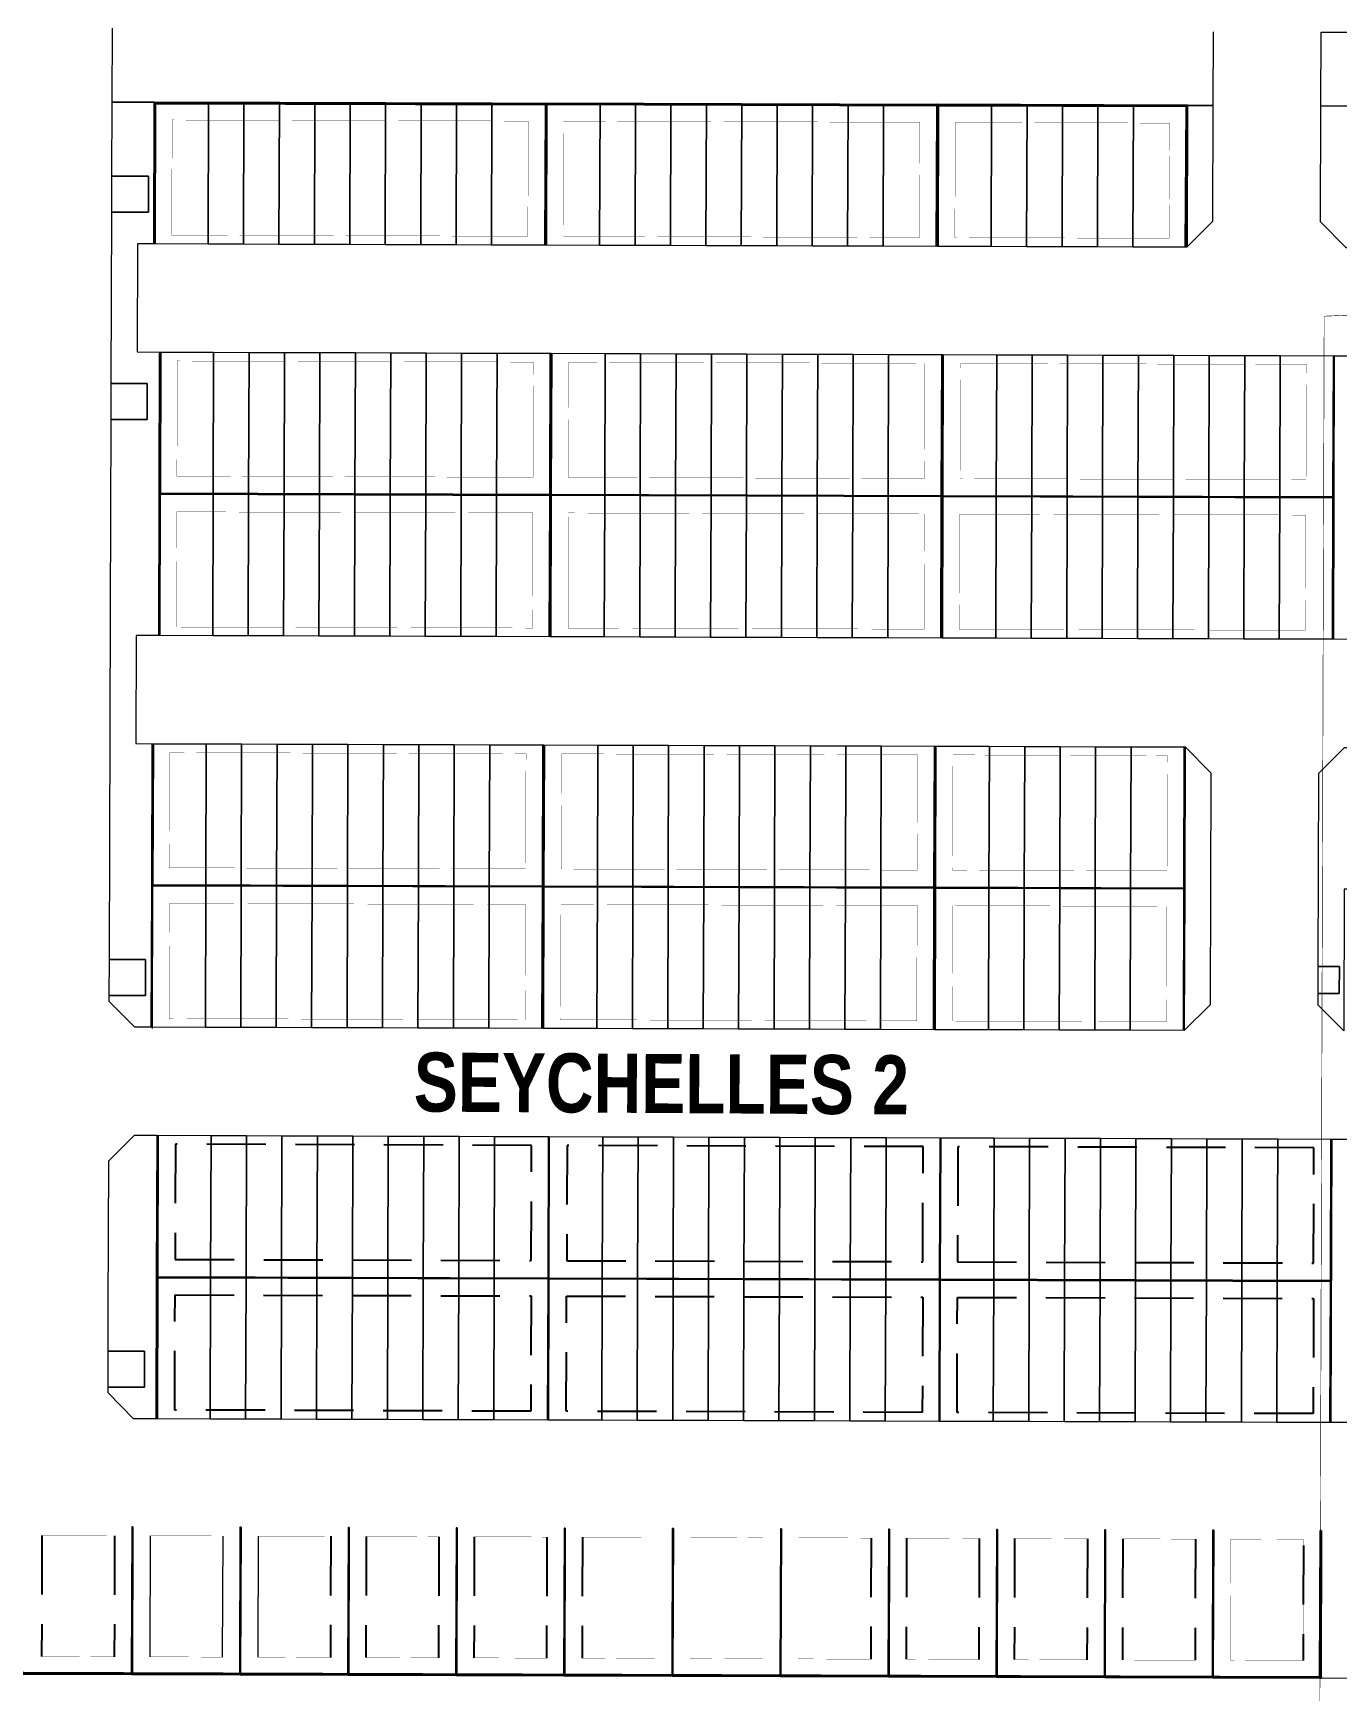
# Model space of a CAD drawing. Header units: centimetres. Extents: x -6122352 to 4157695, y -1694241 to 1947892.
# Drawn here: x -132615 to 88136, y 116538 to 397175 of the extents above; entities that cross this region are included whole.
import ezdxf

# ---------------------------------------------------------------- set-up
doc = ezdxf.new("R2010")
doc.units = ezdxf.units.CM
doc.header["$MEASUREMENT"] = 0
doc.linetypes.add('XR-AR-END-SETTING OUT PLAN$0$23261-XR-AR-SI-GF$0$HIDDEN', pattern=[0.375, 0.25, -0.125])
for name, color, linetype, lineweight, true_color in [('08-Compound Wall-2', 6, 'Continuous', 25, 0xff00ff), ('23585-XR-AR-DAMAC PLOT LIMITS$0$1-End units', 7, 'Continuous', 5, 0xf8991e), ('23585-XR-AR-DAMAC PLOT LIMITS$0$1-Open Space', 7, 'Continuous', 5, 0x90cf5a), ('23585-XR-AR-DAMAC PLOT LIMITS$0$1-Utility', 7, 'Continuous', 5, 0x8db1ff)]:
    doc.layers.add(name, color=color, linetype=linetype, lineweight=lineweight, true_color=true_color)
for name, color, linetype, lineweight in [('23585-XR-AR-BOUNDARY WALLS AND SETBACKS$0$A-ANNO-TEXT', 3, 'Continuous', 25), ('23585-XR-AR-BOUNDARY WALLS AND SETBACKS$0$A-WALL-PPHT', 7, 'Continuous', 5), ('23585-XR-AR-DAMAC PLOT LIMITS$0$1-Mid units', 41, 'Continuous', 5), ('A-ANNO-TEXT', 3, 'Continuous', 25)]:
    doc.layers.add(name, color=color, linetype=linetype, lineweight=lineweight)
for name, color, linetype in [('23585-XR-AR-BOUNDARY WALLS AND SETBACKS$0$cluster name', 2, 'Continuous'), ('23585-XR-AR-BOUNDARY WALLS AND SETBACKS$0$setback', 7, 'XR-AR-END-SETTING OUT PLAN$0$23261-XR-AR-SI-GF$0$HIDDEN'), ('@MI-REF LAYER', 7, 'Continuous')]:
    doc.layers.add(name, color=color, linetype=linetype)
doc.layers.add('23585-XR-AR-DAMAC PLOT LIMITS$0$D-Phase New', color=7, linetype='Continuous', true_color=0x000080)
doc.styles.add('23585-XR-AR-BOUNDARY WALLS AND SETBACKS$0$Arial', font='arialbd.ttf')

# ---------------------------------------------------------------- blocks, each defined once
blk = doc.blocks.new('23585-XR-AR-BOUNDARY WALLS AND SETBACKS$0$A$Cfa569a08')
at = {"layer": '23585-XR-AR-BOUNDARY WALLS AND SETBACKS$0$cluster name', "style": '23585-XR-AR-BOUNDARY WALLS AND SETBACKS$0$Arial', "width": 0.8}
blk.add_text('SEYCHELLES 2', height=10, rotation=47.1658, dxfattribs=at).set_placement((496187.39, 2768991.53, -0.92))
blk = doc.blocks.new('23585-XR-AR-BOUNDARY WALLS AND SETBACKS')
at = {"layer": '08-Compound Wall-2'}
for points in [[(496167.9, 2769186.88), (496150.31, 2769203.21), (496121.54, 2769172)], [(496167.77, 2769186.74), (496150.33, 2769202.93), (496121.83, 2769172.01), (496139.32, 2769155.88)], [(496121.61, 2769172.07), (496076.61, 2769123.25), (496076.61, 2769123.25)], [(496139.19, 2769155.73), (496121.69, 2769171.87), (496076.89, 2769123.26), (496094.39, 2769107.13)], [(496170.89, 2769127.87), (496153.32, 2769144.07)], [(496171.03, 2769128.01), (496153.46, 2769144.21)], [(496188.62, 2769111.53), (496171.04, 2769127.73)], [(496188.75, 2769111.68), (496171.18, 2769127.88)], [(496049.38, 2769058.31), (496031.74, 2769074.58), (496076.67, 2769123.33)], [(496049.52, 2769058.46), (496032.02, 2769074.59), (496076.75, 2769123.12)], [(496076.75, 2769123.12), (496094.25, 2769106.99)], [(496218.94, 2769082.17), (496201.37, 2769098.37)], [(496219.08, 2769082.32), (496201.5, 2769098.51)], [(496125.96, 2769079.12), (496108.39, 2769095.32)], [(496126.09, 2769079.27), (496108.52, 2769095.47)], [(496236.66, 2769065.83), (496219.09, 2769082.03)], [(496236.8, 2769065.98), (496219.22, 2769082.18)], [(496143.68, 2769062.78), (496126.11, 2769078.98)], [(496143.81, 2769062.93), (496126.24, 2769079.13)], [(496174, 2769033.42), (496156.43, 2769049.62)], [(496174.14, 2769033.57), (496156.57, 2769049.77)], [(496191.72, 2769017.09), (496174.15, 2769033.28)], [(496191.86, 2769017.23), (496174.29, 2769033.43)]]:
    blk.add_lwpolyline(points, dxfattribs=at)
for points in [[(496343.37, 2769056.77), (496361.6, 2769039.96), (496212.9, 2768878.65, -0.155794), (496153.14, 2768844.54), (496148.02, 2768868.8)], [(496343.5, 2769056.92), (496361.88, 2769039.98), (496213.05, 2768878.51, -0.156247), (496152.98, 2768844.3)]]:
    blk.add_lwpolyline(points, format="xyb", dxfattribs=at)
at = {"layer": '23585-XR-AR-BOUNDARY WALLS AND SETBACKS$0$A-WALL-PPHT'}
for p, q in [((496198.19, 2769192.74), (496215.76, 2769176.54)), ((496198.33, 2769192.89), (496233.62, 2769160.36)), ((496215.76, 2769176.54), (496171.03, 2769128.01)), ((496215.91, 2769176.41), (496171.18, 2769127.88)), ((496215.91, 2769176.41), (496233.48, 2769160.21)), ((496229.97, 2769129.4), (496247.54, 2769113.2)), ((496229.97, 2769129.4), (496265.26, 2769096.86)), ((496230.11, 2769129.54), (496265.4, 2769097.01)), ((496170.89, 2769127.87), (496126.09, 2769079.27)), ((496171.04, 2769127.73), (496126.24, 2769079.13)), ((496247.54, 2769113.2), (496219.08, 2769082.32)), ((496247.69, 2769113.06), (496219.22, 2769082.18)), ((496247.69, 2769113.06), (496265.26, 2769096.86)), ((496295.82, 2769103.01), (496331.12, 2769070.48)), ((496295.69, 2769102.87), (496313.26, 2769086.67)), ((496268.52, 2769038.14), (496313.26, 2769086.67)), ((496268.67, 2769038), (496313.41, 2769086.53)), ((496313.41, 2769086.53), (496330.98, 2769070.33)), ((496218.94, 2769082.17), (496174.14, 2769033.57)), ((496219.09, 2769082.03), (496174.29, 2769033.43)), ((496125.96, 2769079.12), (496081.23, 2769030.59)), ((496126.11, 2769078.98), (496081.37, 2769030.46)), ((496343.5, 2769056.92), (496343.37, 2769056.77)), ((496250.85, 2769054.22), (496268.41, 2769038.01)), ((496250.95, 2769054.34), (496268.52, 2769038.14)), ((496063.65, 2769046.79), (496081.23, 2769030.59)), ((496063.52, 2769046.64), (496098.81, 2769014.11)), ((496331.16, 2769043.54), (496331.04, 2769043.41)), ((496331.04, 2769043.41), (496349.27, 2769026.58)), ((496331.16, 2769043.54), (496349.4, 2769026.73)), ((496223.59, 2768989.39), (496268.41, 2769038.01)), ((496223.73, 2768989.26), (496268.55, 2769037.87)), ((496268.55, 2769037.87), (496286.11, 2769021.66)), ((496268.67, 2769038), (496286.25, 2769021.81)), ((496174, 2769033.42), (496129.27, 2768984.89)), ((496174.15, 2769033.28), (496129.42, 2768984.76)), ((496081.37, 2769030.46), (496098.95, 2769014.26)), ((496318.76, 2769030.08), (496318.64, 2769029.95)), ((496318.64, 2769029.95), (496336.86, 2769013.13)), ((496318.76, 2769030.08), (496337, 2769013.27)), ((496306.36, 2769016.63), (496306.24, 2769016.5)), ((496306.24, 2769016.5), (496324.46, 2768999.67)), ((496306.36, 2769016.63), (496324.6, 2768999.82)), ((496205.91, 2769005.48), (496223.47, 2768989.26)), ((496206.01, 2769005.59), (496223.59, 2768989.39)), ((496293.95, 2769003.17), (496293.83, 2769003.04)), ((496293.83, 2769003.04), (496312.06, 2768986.22)), ((496293.95, 2769003.17), (496312.19, 2768986.36)), ((496111.7, 2769001.09), (496129.27, 2768984.89)), ((496178.72, 2768940.72), (496223.47, 2768989.26)), ((496178.87, 2768940.58), (496223.62, 2768989.13)), ((496223.62, 2768989.13), (496241.17, 2768972.91)), ((496223.73, 2768989.26), (496241.31, 2768973.06)), ((496281.55, 2768989.72), (496281.43, 2768989.59)), ((496281.43, 2768989.59), (496299.65, 2768972.76)), ((496281.55, 2768989.72), (496299.79, 2768972.91)), ((496147.14, 2768968.42), (496129.42, 2768984.76)), ((496269.15, 2768976.26), (496269.03, 2768976.13)), ((496269.03, 2768976.13), (496287.25, 2768959.31)), ((496269.15, 2768976.26), (496287.39, 2768959.45)), ((496256.74, 2768962.81), (496256.62, 2768962.68)), ((496256.62, 2768962.68), (496274.85, 2768945.85)), ((496256.74, 2768962.81), (496274.98, 2768946)), ((496161.04, 2768956.8), (496196.31, 2768924.24)), ((496161.14, 2768956.91), (496178.72, 2768940.72)), ((496244.34, 2768949.35), (496244.22, 2768949.22)), ((496244.22, 2768949.22), (496262.44, 2768932.4)), ((496244.34, 2768949.35), (496262.58, 2768932.54)), ((496178.87, 2768940.58), (496196.44, 2768924.38)), ((496231.94, 2768935.89), (496231.82, 2768935.77)), ((496231.82, 2768935.77), (496250.04, 2768918.94)), ((496231.94, 2768935.89), (496250.18, 2768919.09)), ((496222.61, 2768923.56), (496237.68, 2768909.66)), ((496219.53, 2768922.44), (496219.41, 2768922.31)), ((496219.41, 2768922.31), (496237.64, 2768905.48)), ((496219.53, 2768922.44), (496237.77, 2768905.63)), ((496218.54, 2768919.14), (496233.61, 2768905.25)), ((496210.2, 2768910.1), (496225.28, 2768896.21)), ((496207.13, 2768908.98), (496207.01, 2768908.86)), ((496207.01, 2768908.86), (496225.23, 2768892.03)), ((496207.13, 2768908.98), (496225.37, 2768892.18))]:
    blk.add_line(p, q, dxfattribs=at)
at = {"layer": '23585-XR-AR-BOUNDARY WALLS AND SETBACKS$0$setback', "ltscale": 40}
for p, q in [((496343.33, 2769053), (496357.65, 2769039.8)), ((496330.17, 2769040.24), (496345.24, 2769026.35)), ((496321.83, 2769031.2), (496336.91, 2769017.3)), ((496317.77, 2769026.79), (496332.84, 2769012.89)), ((496309.43, 2769017.74), (496324.5, 2769003.85)), ((496305.36, 2769013.33), (496320.44, 2768999.44)), ((496297.03, 2769004.29), (496312.1, 2768990.39)), ((496292.96, 2768999.88), (496308.03, 2768985.98)), ((496259.82, 2768963.92), (496274.89, 2768950.03)), ((496255.75, 2768959.51), (496270.82, 2768945.62)), ((496247.41, 2768950.47), (496262.49, 2768936.57)), ((496243.35, 2768946.05), (496258.42, 2768932.16)), ((496235.01, 2768937.01), (496250.08, 2768923.12)), ((496230.94, 2768932.6), (496246.02, 2768918.7)), ((496206.14, 2768905.69), (496221.21, 2768891.79)), ((496197.8, 2768896.64), (496212.87, 2768882.75))]:
    blk.add_line(p, q, dxfattribs=at)
at = {"layer": '23585-XR-AR-BOUNDARY WALLS AND SETBACKS$0$setback', "ltscale": 40, "const_width": 0.05}
for points in [[(496140.19, 2769159.03), (496125.85, 2769172.25), (496150.48, 2769198.97), (496164.77, 2769185.7)], [(496156.51, 2769145.34), (496170.86, 2769132.11), (496210.57, 2769175.19), (496196.23, 2769188.41)], [(496189.63, 2769114.82), (496175.28, 2769128.05), (496214.97, 2769171.14), (496229.31, 2769157.92)], [(496095.25, 2769110.28), (496136.12, 2769154.62), (496121.78, 2769167.84), (496080.91, 2769123.5)], [(496111.59, 2769096.58), (496152.46, 2769140.92), (496166.8, 2769127.7), (496125.93, 2769083.36)], [(496204.55, 2769099.65), (496218.91, 2769086.41), (496243.51, 2769113.1), (496229.17, 2769126.32)], [(496144.7, 2769066.07), (496185.55, 2769110.42), (496171.21, 2769123.63), (496130.35, 2769079.28)], [(496050.31, 2769061.53), (496035.98, 2769074.75), (496076.85, 2769119.09), (496091.18, 2769105.87)], [(496237.68, 2769069.12), (496223.32, 2769082.35), (496247.92, 2769109.04), (496262.26, 2769095.83)], [(496159.64, 2769050.88), (496200.5, 2769095.22), (496214.84, 2769082), (496173.97, 2769037.67)], [(496107.52, 2769092.17), (496121.86, 2769078.95), (496080.99, 2769034.62), (496066.65, 2769047.83)], [(496192.74, 2769020.37), (496233.6, 2769064.72), (496219.26, 2769077.94), (496178.4, 2769033.59)], [(496140.63, 2769061.66), (496126.29, 2769074.87), (496085.43, 2769030.52), (496099.77, 2769017.31)], [(496155.57, 2769046.47), (496169.91, 2769033.25), (496129.04, 2768988.92), (496114.7, 2769002.13)], [(496188.68, 2769015.96), (496174.33, 2769029.17), (496133.48, 2768984.82), (496147.82, 2768971.61)]]:
    blk.add_lwpolyline(points, close=True, dxfattribs=at)
at = {"layer": '23585-XR-AR-BOUNDARY WALLS AND SETBACKS$0$setback', "ltscale": 40}
for points in [[(496254.02, 2769055.46), (496268.36, 2769042.24), (496309.23, 2769086.58), (496294.89, 2769099.79)], [(496287.11, 2769024.96), (496272.77, 2769038.17), (496313.64, 2769082.51), (496327.98, 2769069.29)], [(496209.17, 2769006.8), (496223.51, 2768993.58), (496264.37, 2769037.92), (496250.04, 2769051.13)], [(496242.26, 2768976.3), (496227.92, 2768989.51), (496268.79, 2769033.85), (496283.12, 2769020.63)], [(496164.23, 2768958.05), (496178.57, 2768944.83), (496219.44, 2768989.17), (496205.1, 2769002.39)], [(496197.32, 2768927.55), (496182.98, 2768940.76), (496223.85, 2768985.1), (496238.19, 2768971.88)]]:
    blk.add_lwpolyline(points, close=True, dxfattribs=at)
at = {"layer": '23585-XR-AR-BOUNDARY WALLS AND SETBACKS$0$setback', "ltscale": 40, "const_width": 0.05}
for points in [[(496334.24, 2769044.65), (496342.57, 2769053.7), (496357.65, 2769039.8), (496349.31, 2769030.76), (496334.24, 2769044.65)], [(496321.83, 2769031.2), (496330.17, 2769040.24)], [(496309.43, 2769017.74), (496317.77, 2769026.79)], [(496345.24, 2769026.35), (496336.91, 2769017.3)], [(496297.03, 2769004.29), (496305.36, 2769013.33)], [(496332.84, 2769012.89), (496324.5, 2769003.85)], [(496284.62, 2768990.83), (496292.96, 2768999.88)], [(496320.44, 2768999.44), (496312.1, 2768990.39)], [(496272.22, 2768977.38), (496280.56, 2768986.42)], [(496259.82, 2768963.92), (496268.15, 2768972.97)], [(496247.41, 2768950.47), (496255.75, 2768959.51)], [(496235.01, 2768937.01), (496243.35, 2768946.05)], [(496270.82, 2768945.62), (496262.49, 2768936.57)], [(496222.61, 2768923.56), (496230.94, 2768932.6)], [(496258.42, 2768932.16), (496250.08, 2768923.12)], [(496210.2, 2768910.1), (496218.54, 2768919.14)], [(496246.02, 2768918.7), (496237.68, 2768909.66)], [(496197.8, 2768896.64), (496206.14, 2768905.69)], [(496233.61, 2768905.25), (496225.28, 2768896.21)], [(496221.21, 2768891.79), (496212.87, 2768882.75)]]:
    blk.add_lwpolyline(points, dxfattribs=at)
at = {"layer": '23585-XR-AR-BOUNDARY WALLS AND SETBACKS$0$setback', "ltscale": 40}
for points in [[(496308.03, 2768985.98, 0.05, 0.05, 0), (496299.7, 2768976.94, 0, 0, 0), (496284.62, 2768990.83, 0, 0, 0)], [(496280.56, 2768986.42, 0, 0, 0), (496295.63, 2768972.53, 0.05, 0.05, 0), (496287.29, 2768963.48, 0, 0, 0), (496272.22, 2768977.38, 0, 0, 0)], [(496268.15, 2768972.97, 0, 0, 0), (496283.23, 2768959.07, 0.05, 0.05, 0), (496274.89, 2768950.03, 0.05, 0.05, 0)]]:
    blk.add_lwpolyline(points, format="xyseb", dxfattribs=at)
at = {"layer": '23585-XR-AR-BOUNDARY WALLS AND SETBACKS$0$A-ANNO-TEXT'}
blk.add_blockref('23585-XR-AR-BOUNDARY WALLS AND SETBACKS$0$A$Cfa569a08', (0, 0), dxfattribs=at)
blk = doc.blocks.new('A$C9d9485f6')
at = {"layer": 'A-ANNO-TEXT', "rotation": 312.4881850805905}
blk.add_blockref('23585-XR-AR-BOUNDARY WALLS AND SETBACKS', (-2377088.53, -1504219.25), dxfattribs=at)
blk = doc.blocks.new('23585-XR-AR-DAMAC PLOT LIMITS')
at = {"layer": '23585-XR-AR-DAMAC PLOT LIMITS$0$1-End units', "color": 251, "true_color": 0x636466}
for points in [[(496150.31, 2769203.21), (496167.9, 2769187.01), (496167.9, 2769186.88), (496161.72, 2769180.18), (496144.08, 2769196.45)], [(496198.33, 2769192.89), (496215.97, 2769176.62), (496209.77, 2769169.89), (496192.12, 2769186.16)], [(496127.81, 2769178.8), (496145.46, 2769162.54), (496139.26, 2769155.81), (496121.61, 2769172.07)], [(496215.97, 2769176.62), (496233.62, 2769160.36), (496227.42, 2769153.63), (496209.77, 2769169.89)], [(496121.61, 2769172.07), (496139.26, 2769155.81), (496133.06, 2769149.08), (496115.41, 2769165.35)], [(496159.59, 2769150.87), (496177.24, 2769134.6), (496171.04, 2769127.87), (496153.39, 2769144.14)], [(496153.39, 2769144.14), (496171.04, 2769127.87), (496164.83, 2769121.15), (496147.19, 2769137.41)], [(496177.24, 2769134.6), (496194.88, 2769118.33), (496188.68, 2769111.61), (496171.04, 2769127.87)], [(496082.88, 2769130.05), (496100.52, 2769113.79), (496094.32, 2769107.06), (496076.67, 2769123.33)], [(496247.75, 2769113.28), (496241.55, 2769106.55), (496223.9, 2769122.82), (496230.11, 2769129.54)], [(496171.04, 2769127.87), (496188.68, 2769111.61), (496182.48, 2769104.88), (496164.83, 2769121.15)], [(496076.67, 2769123.33), (496094.32, 2769107.06), (496088.12, 2769100.33), (496070.47, 2769116.6)], [(496265.4, 2769097.01), (496259.2, 2769090.28), (496241.55, 2769106.55), (496247.75, 2769113.28)], [(496207.64, 2769105.17), (496225.28, 2769088.9), (496219.08, 2769082.17), (496201.44, 2769098.44)], [(496313.47, 2769086.75), (496307.27, 2769080.02), (496289.62, 2769096.29), (496295.82, 2769103.01)], [(496114.65, 2769102.12), (496132.3, 2769085.85), (496126.1, 2769079.13), (496108.45, 2769095.39)], [(496219.08, 2769082.17), (496212.88, 2769075.45), (496195.23, 2769091.71), (496201.44, 2769098.44)], [(496126.1, 2769079.13), (496119.9, 2769072.4), (496102.25, 2769088.66), (496108.45, 2769095.39)], [(496225.28, 2769088.9), (496242.93, 2769072.64), (496236.73, 2769065.91), (496219.08, 2769082.17)], [(496313.47, 2769086.75), (496331.12, 2769070.48), (496324.91, 2769063.75), (496307.27, 2769080.02)], [(496132.3, 2769085.85), (496149.95, 2769069.59), (496143.75, 2769062.86), (496126.1, 2769079.13)], [(496037.94, 2769081.31), (496055.59, 2769065.04), (496049.38, 2769058.31), (496031.74, 2769074.58)], [(496219.08, 2769082.17), (496236.73, 2769065.91), (496230.53, 2769059.18), (496212.88, 2769075.45)], [(496126.1, 2769079.13), (496143.75, 2769062.86), (496137.54, 2769056.13), (496119.9, 2769072.4)], [(496257.09, 2769060.99), (496274.73, 2769044.73), (496268.53, 2769038), (496250.89, 2769054.27)], [(496180.35, 2769040.15), (496174.15, 2769033.43), (496156.5, 2769049.69), (496162.7, 2769056.42)], [(496069.72, 2769053.37), (496087.36, 2769037.1), (496081.16, 2769030.38), (496063.52, 2769046.64)], [(496250.89, 2769054.27), (496268.53, 2769038), (496262.33, 2769031.27), (496244.68, 2769047.54)], [(496174.15, 2769033.43), (496167.94, 2769026.7), (496150.3, 2769042.97), (496156.5, 2769049.69)], [(496274.73, 2769044.73), (496292.38, 2769028.46), (496286.18, 2769021.73), (496268.53, 2769038)], [(496180.35, 2769040.15), (496197.99, 2769023.89), (496191.79, 2769017.16), (496174.15, 2769033.43)], [(496087.36, 2769037.1), (496105.01, 2769020.84), (496098.81, 2769014.11), (496081.16, 2769030.38)], [(496268.53, 2769038), (496286.18, 2769021.73), (496279.98, 2769015.01), (496262.33, 2769031.27)], [(496174.15, 2769033.43), (496191.79, 2769017.16), (496185.59, 2769010.43), (496167.94, 2769026.7)], [(496212.15, 2769012.25), (496229.8, 2768995.98), (496223.6, 2768989.25), (496205.95, 2769005.52)], [(496117.76, 2769007.67), (496135.41, 2768991.41), (496129.21, 2768984.68), (496111.56, 2769000.94)], [(496223.6, 2768989.25), (496217.39, 2768982.52), (496199.75, 2768998.79), (496205.95, 2769005.52)], [(496229.8, 2768995.98), (496247.44, 2768979.71), (496241.24, 2768972.98), (496223.6, 2768989.25)], [(496135.41, 2768991.41), (496153.06, 2768975.14), (496146.85, 2768968.41), (496129.21, 2768984.68)], [(496223.6, 2768989.25), (496241.24, 2768972.98), (496235.04, 2768966.26), (496217.39, 2768982.52)], [(496184.86, 2768947.23), (496178.66, 2768940.5), (496161.01, 2768956.77), (496167.21, 2768963.5)], [(496184.86, 2768947.23), (496202.51, 2768930.96), (496196.31, 2768924.24), (496178.66, 2768940.5)]]:
    blk.add_lwpolyline(points, close=True, dxfattribs=at)
at = {"layer": '23585-XR-AR-DAMAC PLOT LIMITS$0$1-Mid units', "color": 251, "true_color": 0x636466}
for points in [[(496144.08, 2769196.45), (496161.72, 2769180.18), (496157.66, 2769175.77), (496140.01, 2769192.04)], [(496140.01, 2769192.04), (496157.66, 2769175.77), (496153.59, 2769171.36), (496135.95, 2769187.63)], [(496135.95, 2769187.63), (496153.59, 2769171.36), (496149.52, 2769166.95), (496131.88, 2769183.21)], [(496192.12, 2769186.16), (496209.77, 2769169.89), (496205.7, 2769165.48), (496188.06, 2769181.75)], [(496131.88, 2769183.21), (496149.52, 2769166.95), (496145.46, 2769162.54), (496127.81, 2769178.8)], [(496188.06, 2769181.75), (496205.7, 2769165.48), (496201.64, 2769161.07), (496183.99, 2769177.34)], [(496183.99, 2769177.34), (496201.64, 2769161.07), (496197.57, 2769156.66), (496179.92, 2769172.93)], [(496179.92, 2769172.93), (496197.57, 2769156.66), (496193.5, 2769152.25), (496175.86, 2769168.51)], [(496175.86, 2769168.51), (496193.5, 2769152.25), (496189.44, 2769147.84), (496171.79, 2769164.1)], [(496209.77, 2769169.89), (496227.42, 2769153.63), (496223.35, 2769149.22), (496205.7, 2769165.48)], [(496115.41, 2769165.35), (496133.06, 2769149.08), (496128.99, 2769144.67), (496111.34, 2769160.94)], [(496205.7, 2769165.48), (496223.35, 2769149.22), (496219.28, 2769144.8), (496201.64, 2769161.07)], [(496171.79, 2769164.1), (496189.44, 2769147.84), (496185.37, 2769143.42), (496167.72, 2769159.69)], [(496111.34, 2769160.94), (496128.99, 2769144.67), (496124.92, 2769140.26), (496107.28, 2769156.52)], [(496167.72, 2769159.69), (496185.37, 2769143.42), (496181.3, 2769139.01), (496163.66, 2769155.28)], [(496201.64, 2769161.07), (496219.28, 2769144.8), (496215.22, 2769140.39), (496197.57, 2769156.66)], [(496107.28, 2769156.52), (496124.92, 2769140.26), (496120.86, 2769135.85), (496103.21, 2769152.11)], [(496197.57, 2769156.66), (496215.22, 2769140.39), (496211.15, 2769135.98), (496193.5, 2769152.25)], [(496163.66, 2769155.28), (496181.3, 2769139.01), (496177.24, 2769134.6), (496159.59, 2769150.87)], [(496103.21, 2769152.11), (496120.86, 2769135.85), (496116.79, 2769131.43), (496099.14, 2769147.7)], [(496193.5, 2769152.25), (496211.15, 2769135.98), (496207.08, 2769131.57), (496189.44, 2769147.84)], [(496189.44, 2769147.84), (496207.08, 2769131.57), (496203.02, 2769127.16), (496185.37, 2769143.42)], [(496099.14, 2769147.7), (496116.79, 2769131.43), (496112.72, 2769127.02), (496095.08, 2769143.29)], [(496095.08, 2769143.29), (496112.72, 2769127.02), (496108.66, 2769122.61), (496091.01, 2769138.88)], [(496185.37, 2769143.42), (496203.02, 2769127.16), (496198.95, 2769122.75), (496181.3, 2769139.01)], [(496091.01, 2769138.88), (496108.66, 2769122.61), (496104.59, 2769118.2), (496086.94, 2769134.47)], [(496147.19, 2769137.41), (496164.83, 2769121.15), (496160.77, 2769116.73), (496143.12, 2769133)], [(496181.3, 2769139.01), (496198.95, 2769122.75), (496194.88, 2769118.33), (496177.24, 2769134.6)], [(496086.94, 2769134.47), (496104.59, 2769118.2), (496100.52, 2769113.79), (496082.88, 2769130.05)], [(496143.12, 2769133), (496160.77, 2769116.73), (496156.7, 2769112.32), (496139.05, 2769128.59)], [(496139.05, 2769128.59), (496156.7, 2769112.32), (496152.63, 2769107.91), (496134.99, 2769124.18)], [(496134.99, 2769124.18), (496152.63, 2769107.91), (496148.57, 2769103.5), (496130.92, 2769119.77)], [(496223.9, 2769122.82), (496241.55, 2769106.55), (496237.48, 2769102.14), (496219.84, 2769118.4)], [(496130.92, 2769119.77), (496148.57, 2769103.5), (496144.5, 2769099.09), (496126.85, 2769115.35)], [(496164.83, 2769121.15), (496182.48, 2769104.88), (496178.41, 2769100.47), (496160.77, 2769116.73)], [(496237.48, 2769102.14), (496233.42, 2769097.73), (496215.77, 2769113.99), (496219.84, 2769118.4)], [(496070.47, 2769116.6), (496088.12, 2769100.33), (496084.05, 2769095.92), (496066.41, 2769112.19)], [(496126.85, 2769115.35), (496144.5, 2769099.09), (496140.43, 2769094.68), (496122.79, 2769110.94)], [(496160.77, 2769116.73), (496178.41, 2769100.47), (496174.35, 2769096.06), (496156.7, 2769112.32)], [(496066.41, 2769112.19), (496084.05, 2769095.92), (496079.99, 2769091.51), (496062.34, 2769107.78)], [(496156.7, 2769112.32), (496174.35, 2769096.06), (496170.28, 2769091.64), (496152.63, 2769107.91)], [(496233.42, 2769097.73), (496229.35, 2769093.31), (496211.7, 2769109.58), (496215.77, 2769113.99)], [(496122.79, 2769110.94), (496140.43, 2769094.68), (496136.37, 2769090.26), (496118.72, 2769106.53)], [(496229.35, 2769093.31), (496225.28, 2769088.9), (496207.64, 2769105.17), (496211.7, 2769109.58)], [(496062.34, 2769107.78), (496079.99, 2769091.51), (496075.92, 2769087.1), (496058.27, 2769103.36)], [(496118.72, 2769106.53), (496136.37, 2769090.26), (496132.3, 2769085.85), (496114.65, 2769102.12)], [(496152.63, 2769107.91), (496170.28, 2769091.64), (496166.21, 2769087.23), (496148.57, 2769103.5)], [(496241.55, 2769106.55), (496259.2, 2769090.28), (496255.13, 2769085.87), (496237.48, 2769102.14)], [(496058.27, 2769103.36), (496075.92, 2769087.1), (496071.85, 2769082.69), (496054.21, 2769098.95)], [(496148.57, 2769103.5), (496166.21, 2769087.23), (496162.15, 2769082.82), (496144.5, 2769099.09)], [(496237.48, 2769102.14), (496255.13, 2769085.87), (496251.06, 2769081.46), (496233.42, 2769097.73)], [(496054.21, 2769098.95), (496071.85, 2769082.69), (496067.79, 2769078.27), (496050.14, 2769094.54)], [(496144.5, 2769099.09), (496162.15, 2769082.82), (496158.08, 2769078.41), (496140.43, 2769094.68)], [(496233.42, 2769097.73), (496251.06, 2769081.46), (496247, 2769077.05), (496229.35, 2769093.31)], [(496050.14, 2769094.54), (496067.79, 2769078.27), (496063.72, 2769073.86), (496046.07, 2769090.13)], [(496140.43, 2769094.68), (496158.08, 2769078.41), (496154.01, 2769074), (496136.37, 2769090.26)], [(496289.62, 2769096.29), (496307.27, 2769080.02), (496303.2, 2769075.61), (496285.55, 2769091.88)], [(496195.23, 2769091.71), (496212.88, 2769075.45), (496208.81, 2769071.04), (496191.17, 2769087.3)], [(496229.35, 2769093.31), (496247, 2769077.05), (496242.93, 2769072.64), (496225.28, 2769088.9)], [(496285.55, 2769091.88), (496303.2, 2769075.61), (496299.13, 2769071.2), (496281.49, 2769087.46)], [(496046.07, 2769090.13), (496063.72, 2769073.86), (496059.65, 2769069.45), (496042.01, 2769085.72)], [(496136.37, 2769090.26), (496154.01, 2769074), (496149.95, 2769069.59), (496132.3, 2769085.85)], [(496102.25, 2769088.66), (496119.9, 2769072.4), (496115.83, 2769067.99), (496098.18, 2769084.25)], [(496208.81, 2769071.04), (496204.75, 2769066.62), (496187.1, 2769082.89), (496191.17, 2769087.3)], [(496281.49, 2769087.46), (496299.13, 2769071.2), (496295.07, 2769066.79), (496277.42, 2769083.05)], [(496042.01, 2769085.72), (496059.65, 2769069.45), (496055.59, 2769065.04), (496037.94, 2769081.31)], [(496098.18, 2769084.25), (496115.83, 2769067.99), (496111.76, 2769063.57), (496094.12, 2769079.84)], [(496204.75, 2769066.62), (496200.68, 2769062.21), (496183.03, 2769078.48), (496187.1, 2769082.89)], [(496277.42, 2769083.05), (496295.07, 2769066.79), (496291, 2769062.37), (496273.35, 2769078.64)], [(496094.12, 2769079.84), (496111.76, 2769063.57), (496107.7, 2769059.16), (496090.05, 2769075.43)], [(496200.68, 2769062.21), (496196.61, 2769057.8), (496178.97, 2769074.07), (496183.03, 2769078.48)], [(496273.35, 2769078.64), (496291, 2769062.37), (496286.93, 2769057.96), (496269.29, 2769074.23)], [(496307.27, 2769080.02), (496324.91, 2769063.75), (496320.85, 2769059.34), (496303.2, 2769075.61)], [(496090.05, 2769075.43), (496107.7, 2769059.16), (496103.63, 2769054.75), (496085.98, 2769071.02)], [(496212.88, 2769075.45), (496230.53, 2769059.18), (496226.46, 2769054.77), (496208.81, 2769071.04)], [(496303.2, 2769075.61), (496320.85, 2769059.34), (496316.78, 2769054.93), (496299.13, 2769071.2)], [(496119.9, 2769072.4), (496137.54, 2769056.13), (496133.48, 2769051.72), (496115.83, 2769067.99)], [(496196.61, 2769057.8), (496192.55, 2769053.39), (496174.9, 2769069.66), (496178.97, 2769074.07)], [(496269.29, 2769074.23), (496286.93, 2769057.96), (496282.87, 2769053.55), (496265.22, 2769069.82)], [(496085.98, 2769071.02), (496103.63, 2769054.75), (496099.56, 2769050.34), (496081.92, 2769066.61)], [(496192.55, 2769053.39), (496188.48, 2769048.98), (496170.83, 2769065.24), (496174.9, 2769069.66)], [(496208.81, 2769071.04), (496226.46, 2769054.77), (496222.39, 2769050.36), (496204.75, 2769066.62)], [(496265.22, 2769069.82), (496282.87, 2769053.55), (496278.8, 2769049.14), (496261.15, 2769065.41)], [(496299.13, 2769071.2), (496316.78, 2769054.93), (496312.71, 2769050.52), (496295.07, 2769066.79)], [(496081.92, 2769066.61), (496099.56, 2769050.34), (496095.5, 2769045.93), (496077.85, 2769062.19)], [(496115.83, 2769067.99), (496133.48, 2769051.72), (496129.41, 2769047.31), (496111.76, 2769063.57)], [(496204.75, 2769066.62), (496222.39, 2769050.36), (496218.33, 2769045.95), (496200.68, 2769062.21)], [(496295.07, 2769066.79), (496312.71, 2769050.52), (496308.65, 2769046.11), (496291, 2769062.37)], [(496188.48, 2769048.98), (496184.41, 2769044.57), (496166.77, 2769060.83), (496170.83, 2769065.24)], [(496261.15, 2769065.41), (496278.8, 2769049.14), (496274.73, 2769044.73), (496257.09, 2769060.99)], [(496077.85, 2769062.19), (496095.5, 2769045.93), (496091.43, 2769041.52), (496073.78, 2769057.78)], [(496111.76, 2769063.57), (496129.41, 2769047.31), (496125.34, 2769042.9), (496107.7, 2769059.16)], [(496184.41, 2769044.57), (496180.35, 2769040.15), (496162.7, 2769056.42), (496166.77, 2769060.83)], [(496200.68, 2769062.21), (496218.33, 2769045.95), (496214.26, 2769041.53), (496196.61, 2769057.8)], [(496291, 2769062.37), (496308.65, 2769046.11), (496304.58, 2769041.7), (496286.93, 2769057.96)], [(496107.7, 2769059.16), (496125.34, 2769042.9), (496121.28, 2769038.48), (496103.63, 2769054.75)], [(496073.78, 2769057.78), (496091.43, 2769041.52), (496087.36, 2769037.1), (496069.72, 2769053.37)], [(496196.61, 2769057.8), (496214.26, 2769041.53), (496210.19, 2769037.12), (496192.55, 2769053.39)], [(496286.93, 2769057.96), (496304.58, 2769041.7), (496300.51, 2769037.28), (496282.87, 2769053.55)], [(496103.63, 2769054.75), (496121.28, 2769038.48), (496117.21, 2769034.07), (496099.56, 2769050.34)], [(496192.55, 2769053.39), (496210.19, 2769037.12), (496206.13, 2769032.71), (496188.48, 2769048.98)], [(496282.87, 2769053.55), (496300.51, 2769037.28), (496296.45, 2769032.87), (496278.8, 2769049.14)], [(496099.56, 2769050.34), (496117.21, 2769034.07), (496113.14, 2769029.66), (496095.5, 2769045.93)], [(496188.48, 2769048.98), (496206.13, 2769032.71), (496202.06, 2769028.3), (496184.41, 2769044.57)], [(496244.68, 2769047.54), (496262.33, 2769031.27), (496258.26, 2769026.86), (496240.62, 2769043.13)], [(496278.8, 2769049.14), (496296.45, 2769032.87), (496292.38, 2769028.46), (496274.73, 2769044.73)], [(496095.5, 2769045.93), (496113.14, 2769029.66), (496109.08, 2769025.25), (496091.43, 2769041.52)], [(496184.41, 2769044.57), (496202.06, 2769028.3), (496197.99, 2769023.89), (496180.35, 2769040.15)], [(496091.43, 2769041.52), (496109.08, 2769025.25), (496105.01, 2769020.84), (496087.36, 2769037.1)], [(496150.3, 2769042.97), (496167.94, 2769026.7), (496163.88, 2769022.29), (496146.23, 2769038.55)], [(496240.62, 2769043.13), (496258.26, 2769026.86), (496254.2, 2769022.45), (496236.55, 2769038.72)], [(496163.88, 2769022.29), (496159.81, 2769017.88), (496142.16, 2769034.14), (496146.23, 2769038.55)], [(496236.55, 2769038.72), (496254.2, 2769022.45), (496250.13, 2769018.04), (496232.48, 2769034.3)], [(496159.81, 2769017.88), (496155.74, 2769013.46), (496138.1, 2769029.73), (496142.16, 2769034.14)], [(496232.48, 2769034.3), (496250.13, 2769018.04), (496246.06, 2769013.63), (496228.42, 2769029.89)], [(496262.33, 2769031.27), (496279.98, 2769015.01), (496275.91, 2769010.59), (496258.26, 2769026.86)], [(496155.74, 2769013.46), (496151.68, 2769009.05), (496134.03, 2769025.32), (496138.1, 2769029.73)], [(496228.42, 2769029.89), (496246.06, 2769013.63), (496242, 2769009.21), (496224.35, 2769025.48)], [(496151.68, 2769009.05), (496147.61, 2769004.64), (496129.96, 2769020.91), (496134.03, 2769025.32)], [(496167.94, 2769026.7), (496185.59, 2769010.43), (496181.52, 2769006.02), (496163.88, 2769022.29)], [(496224.35, 2769025.48), (496242, 2769009.21), (496237.93, 2769004.8), (496220.28, 2769021.07)], [(496258.26, 2769026.86), (496275.91, 2769010.59), (496271.84, 2769006.18), (496254.2, 2769022.45)], [(496163.88, 2769022.29), (496181.52, 2769006.02), (496177.46, 2769001.61), (496159.81, 2769017.88)], [(496254.2, 2769022.45), (496271.84, 2769006.18), (496267.78, 2769001.77), (496250.13, 2769018.04)], [(496147.61, 2769004.64), (496143.54, 2769000.23), (496125.9, 2769016.5), (496129.96, 2769020.91)], [(496220.28, 2769021.07), (496237.93, 2769004.8), (496233.86, 2769000.39), (496216.22, 2769016.66)], [(496125.9, 2769016.5), (496143.54, 2769000.23), (496139.48, 2768995.82), (496121.83, 2769012.08)], [(496159.81, 2769017.88), (496177.46, 2769001.61), (496173.39, 2768997.2), (496155.74, 2769013.46)], [(496216.22, 2769016.66), (496233.86, 2769000.39), (496229.8, 2768995.98), (496212.15, 2769012.25)], [(496250.13, 2769018.04), (496267.78, 2769001.77), (496263.71, 2768997.36), (496246.06, 2769013.63)], [(496155.74, 2769013.46), (496173.39, 2768997.2), (496169.32, 2768992.79), (496151.68, 2769009.05)], [(496246.06, 2769013.63), (496263.71, 2768997.36), (496259.64, 2768992.95), (496242, 2769009.21)], [(496139.48, 2768995.82), (496135.41, 2768991.41), (496117.76, 2769007.67), (496121.83, 2769012.08)], [(496151.68, 2769009.05), (496169.32, 2768992.79), (496165.26, 2768988.37), (496147.61, 2769004.64)], [(496242, 2769009.21), (496259.64, 2768992.95), (496255.58, 2768988.54), (496237.93, 2769004.8)], [(496237.93, 2769004.8), (496255.58, 2768988.54), (496251.51, 2768984.12), (496233.86, 2769000.39)], [(496147.61, 2769004.64), (496165.26, 2768988.37), (496161.19, 2768983.96), (496143.54, 2769000.23)], [(496143.54, 2769000.23), (496161.19, 2768983.96), (496157.12, 2768979.55), (496139.48, 2768995.82)], [(496233.86, 2769000.39), (496251.51, 2768984.12), (496247.44, 2768979.71), (496229.8, 2768995.98)], [(496199.75, 2768998.79), (496217.39, 2768982.52), (496213.33, 2768978.11), (496195.68, 2768994.38)], [(496139.48, 2768995.82), (496157.12, 2768979.55), (496153.06, 2768975.14), (496135.41, 2768991.41)], [(496195.68, 2768994.38), (496213.33, 2768978.11), (496209.26, 2768973.7), (496191.61, 2768989.97)], [(496209.26, 2768973.7), (496205.19, 2768969.29), (496187.55, 2768985.56), (496191.61, 2768989.97)], [(496205.19, 2768969.29), (496201.13, 2768964.88), (496183.48, 2768981.14), (496187.55, 2768985.56)], [(496217.39, 2768982.52), (496235.04, 2768966.26), (496230.97, 2768961.85), (496213.33, 2768978.11)], [(496201.13, 2768964.88), (496197.06, 2768960.47), (496179.41, 2768976.73), (496183.48, 2768981.14)], [(496197.06, 2768960.47), (496192.99, 2768956.05), (496175.35, 2768972.32), (496179.41, 2768976.73)], [(496213.33, 2768978.11), (496230.97, 2768961.85), (496226.91, 2768957.43), (496209.26, 2768973.7)], [(496192.99, 2768956.05), (496188.93, 2768951.64), (496171.28, 2768967.91), (496175.35, 2768972.32)], [(496209.26, 2768973.7), (496226.91, 2768957.43), (496222.84, 2768953.02), (496205.19, 2768969.29)], [(496205.19, 2768969.29), (496222.84, 2768953.02), (496218.77, 2768948.61), (496201.13, 2768964.88)], [(496171.28, 2768967.91), (496188.93, 2768951.64), (496184.86, 2768947.23), (496167.21, 2768963.5)], [(496201.13, 2768964.88), (496218.77, 2768948.61), (496214.71, 2768944.2), (496197.06, 2768960.47)], [(496197.06, 2768960.47), (496214.71, 2768944.2), (496210.64, 2768939.79), (496192.99, 2768956.05)], [(496192.99, 2768956.05), (496210.64, 2768939.79), (496206.57, 2768935.38), (496188.93, 2768951.64)], [(496188.93, 2768951.64), (496206.57, 2768935.38), (496202.51, 2768930.96), (496184.86, 2768947.23)]]:
    blk.add_lwpolyline(points, close=True, dxfattribs=at)
at = {"layer": '23585-XR-AR-DAMAC PLOT LIMITS$0$1-Open Space', "color": 251, "true_color": 0x636466}
for points in [[(496170.42, 2769225.02), (496165.61, 2769219.8), (496156.41, 2769228.28), (496161.22, 2769233.5)], [(496144.01, 2769214.82), (496153.2, 2769206.35), (496150.31, 2769203.21), (496144.08, 2769196.45), (496140.01, 2769192.04), (496135.95, 2769187.63), (496131.88, 2769183.21), (496127.81, 2769178.8), (496121.61, 2769172.07), (496115.41, 2769165.35), (496111.34, 2769160.94), (496107.28, 2769156.52), (496103.21, 2769152.11), (496099.14, 2769147.7), (496095.08, 2769143.29), (496091.01, 2769138.88), (496086.94, 2769134.47), (496082.88, 2769130.05), (496076.67, 2769123.33), (496070.47, 2769116.6), (496066.41, 2769112.19), (496062.34, 2769107.78), (496058.27, 2769103.36), (496054.21, 2769098.95), (496050.14, 2769094.54), (496046.07, 2769090.13), (496042.01, 2769085.72), (496037.94, 2769081.31), (496031.74, 2769074.58), (496026.88, 2769069.31), (496017.68, 2769077.79)]]:
    blk.add_lwpolyline(points, dxfattribs=at)
blk.add_lwpolyline([(496368.02, 2769046.63), (496362.09, 2769040.2), (496355.68, 2769033.25), (496349.89, 2769026.96), (496349.21, 2769026.23), (496343.28, 2769019.79), (496337.69, 2769013.73), (496337.08, 2769013.07), (496336.67, 2769012.62), (496330.88, 2769006.34), (496330.4, 2769005.82), (496325.49, 2769000.49), (496324.68, 2768999.61), (496324.13, 2768999.02), (496318.47, 2768992.88), (496317.86, 2768992.22), (496313.29, 2768987.26), (496312.27, 2768986.15), (496311.59, 2768985.42), (496306.07, 2768979.43), (496305.32, 2768978.62), (496301.09, 2768974.02), (496299.87, 2768972.7), (496299.06, 2768971.82), (496293.67, 2768965.97), (496292.79, 2768965.02), (496288.89, 2768960.79), (496287.47, 2768959.24), (496286.52, 2768958.21), (496281.26, 2768952.52), (496280.25, 2768951.41), (496276.69, 2768947.55), (496275.06, 2768945.79), (496273.98, 2768944.61), (496268.86, 2768939.06), (496267.71, 2768937.81), (496264.49, 2768934.32), (496262.66, 2768932.33), (496261.44, 2768931.01), (496256.46, 2768925.6), (496255.17, 2768924.21), (496252.29, 2768921.08), (496250.26, 2768918.88), (496248.9, 2768917.41), (496244.05, 2768912.15), (496242.63, 2768910.61), (496240.09, 2768907.85), (496237.85, 2768905.42), (496236.36, 2768903.8), (496231.65, 2768898.69), (496230.09, 2768897), (496227.89, 2768894.61), (496225.45, 2768891.97), (496223.82, 2768890.2), (496219.25, 2768885.24), (496217.55, 2768883.4), (496215.69, 2768881.38), (496212.91, 2768878.36, -0.006798)], format="xyb", dxfattribs=at)
for points in [[(496170.42, 2769225.02), (496188.07, 2769208.76), (496186.2, 2769206.74), (496180.05, 2769206.49), (496165.61, 2769219.8)], [(496167.9, 2769187.01), (496150.31, 2769203.21), (496153.2, 2769206.35), (496167.65, 2769193.03)], [(496218.01, 2769178.83), (496235.65, 2769162.56), (496233.62, 2769160.36), (496215.97, 2769176.62), (496198.33, 2769192.89), (496200.36, 2769195.09)], [(496268.19, 2769135.44), (496266.05, 2769133.13), (496283.7, 2769116.86), (496277.55, 2769116.61), (496276.08, 2769117.97), (496278.51, 2769120.6), (496275.15, 2769123.7), (496272.72, 2769121.06), (496248.66, 2769143.25), (496248.41, 2769149.4), (496250.54, 2769151.71)], [(496265.4, 2769097.01), (496247.75, 2769113.28), (496230.11, 2769129.54), (496236.25, 2769129.79), (496265.15, 2769103.16)], [(496315.5, 2769088.95), (496333.15, 2769072.69), (496331.12, 2769070.48), (496313.47, 2769086.75), (496295.82, 2769103.01), (496297.86, 2769105.22)], [(496063.52, 2769046.64), (496081.16, 2769030.38), (496098.81, 2769014.11), (496096.22, 2769011.3), (496109.68, 2768998.9), (496111.56, 2769000.94), (496129.21, 2768984.68), (496146.85, 2768968.41), (496144.97, 2768966.37), (496138.82, 2768966.12), (496138.09, 2768966.79), (496142.24, 2768971.29), (496137.76, 2768975.43), (496133.6, 2768970.93), (496090.08, 2769011.05), (496066.4, 2769032.88), (496070.53, 2769037.36), (496066.05, 2769041.5), (496061.92, 2769037.01), (496040.59, 2769056.67), (496044.8, 2769061.24), (496040.32, 2769065.37), (496036.11, 2769060.8), (496026.88, 2769069.31), (496031.74, 2769074.58), (496049.38, 2769058.31), (496047.47, 2769056.24), (496060.93, 2769043.84)], [(496178.66, 2768940.5), (496196.31, 2768924.24), (496193.72, 2768921.43), (496187.57, 2768921.18), (496186.84, 2768921.86), (496191.02, 2768926.39), (496186.54, 2768930.53), (496182.35, 2768925.99), (496181.62, 2768926.67), (496177.13, 2768930.8), (496158.68, 2768947.82), (496158.43, 2768953.96), (496161.01, 2768956.77)]]:
    blk.add_lwpolyline(points, close=True, dxfattribs=at)
at = {"layer": '23585-XR-AR-DAMAC PLOT LIMITS$0$1-Utility', "color": 251, "true_color": 0x636466}
for points in [[(496275.15, 2769123.7), (496278.51, 2769120.6), (496276.08, 2769117.97), (496272.72, 2769121.06)], [(496044.8, 2769061.24), (496040.59, 2769056.67), (496036.11, 2769060.8), (496040.32, 2769065.37)], [(496070.53, 2769037.36), (496066.4, 2769032.88), (496061.92, 2769037.01), (496066.05, 2769041.5)], [(496137.76, 2768975.43), (496142.24, 2768971.29), (496138.09, 2768966.79), (496133.6, 2768970.93)], [(496186.84, 2768921.86), (496182.35, 2768925.99), (496186.54, 2768930.53), (496191.02, 2768926.39)]]:
    blk.add_lwpolyline(points, close=True, dxfattribs=at)
at = {"layer": '23585-XR-AR-DAMAC PLOT LIMITS$0$D-Phase New', "color": 8, "const_width": 0.1}
blk.add_lwpolyline([(496366.34, 2769035.68), (496192.24, 2769196.16, -0.049904), (496746.31, 2769775.07)], format="xyb", dxfattribs=at)
blk.add_lwpolyline([(496900.1, 2769610.96), (496921.28, 2769621.25), (496936.56, 2769633.58), (496885.44, 2769737.97), (496874.35, 2769760.79), (496832.05, 2769846.37, 0.006928), (496746.31, 2769775.07, 0.049904), (496192.24, 2769196.16), (496366.34, 2769035.68), (496464.74, 2769146.2), (496601.21, 2769277.62), (496681.41, 2769354.87), (496699.47, 2769372.26), (496774.4, 2769438.43), (496894.23, 2769525.45), (496932.27, 2769551.82, -0.033948)], format="xyb", close=True, dxfattribs=at)
blk = doc.blocks.new('A$Cf093b529')
at = {"layer": 'A-ANNO-TEXT'}
blk.add_blockref('23585-XR-AR-DAMAC PLOT LIMITS', (-495391.99, -2768603.44), dxfattribs=at)

msp = doc.modelspace()

# ---------------------------------------------------------------- block references
at = {"layer": '@MI-REF LAYER', "xscale": 1000, "yscale": 1000, "zscale": 1000}
msp.add_blockref('A$C9d9485f6', (-23958.95046, 48155.57226), dxfattribs=at)
at = {"layer": '@MI-REF LAYER', "xscale": 1000, "yscale": 1000, "zscale": 1000, "rotation": 312.4882903633292}
msp.add_blockref('A$Cf093b529', (-891608.73293, 539022.72011), dxfattribs=at)

doc.saveas('drawing.dxf')
